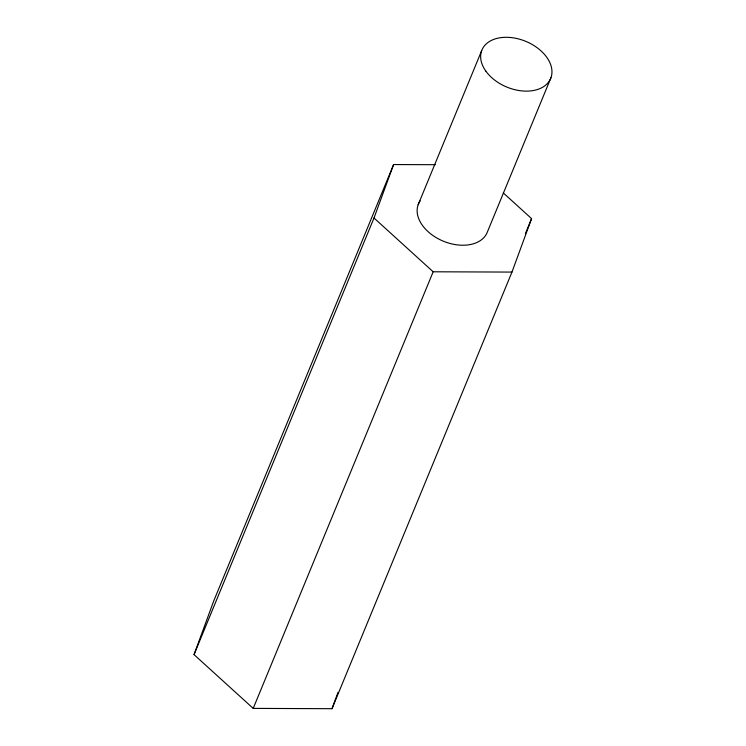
<?xml version="1.0" encoding="UTF-8"?>
<svg xmlns="http://www.w3.org/2000/svg" width="746" height="746" viewBox="0 0 746 746"><rect width="100%" height="100%" fill="white"/><g stroke="black" fill="none" stroke-linecap="round" stroke-linejoin="round"><path stroke-width="1.12" d="M503.28 192.906L531.581 218.625L511.961 272.085L332.007 708.7L253.211 708.392L194.035 654.624L213.654 601.155L393.608 164.549L435.319 164.707M194.035 654.624L373.998 218.009L393.608 164.549M332.007 708.7L338.013 692.335M418.152 204.74L481.674 50.644M253.211 708.392L433.174 271.786L511.961 272.085M550.94 77.789L487.418 231.894A37.207 24.749 22.4 0 1 441.268 240.287A37.207 24.749 22.4 0 1 420.166 200.907M525.37 233.675L531.581 218.625M373.998 218.009L433.174 271.786M485.786 71.056A37.207 24.749 22.4 0 0 547.545 83.347A37.207 24.749 22.4 0 0 515.579 38.251A37.207 24.749 22.4 0 0 485.786 71.056"/></g></svg>
